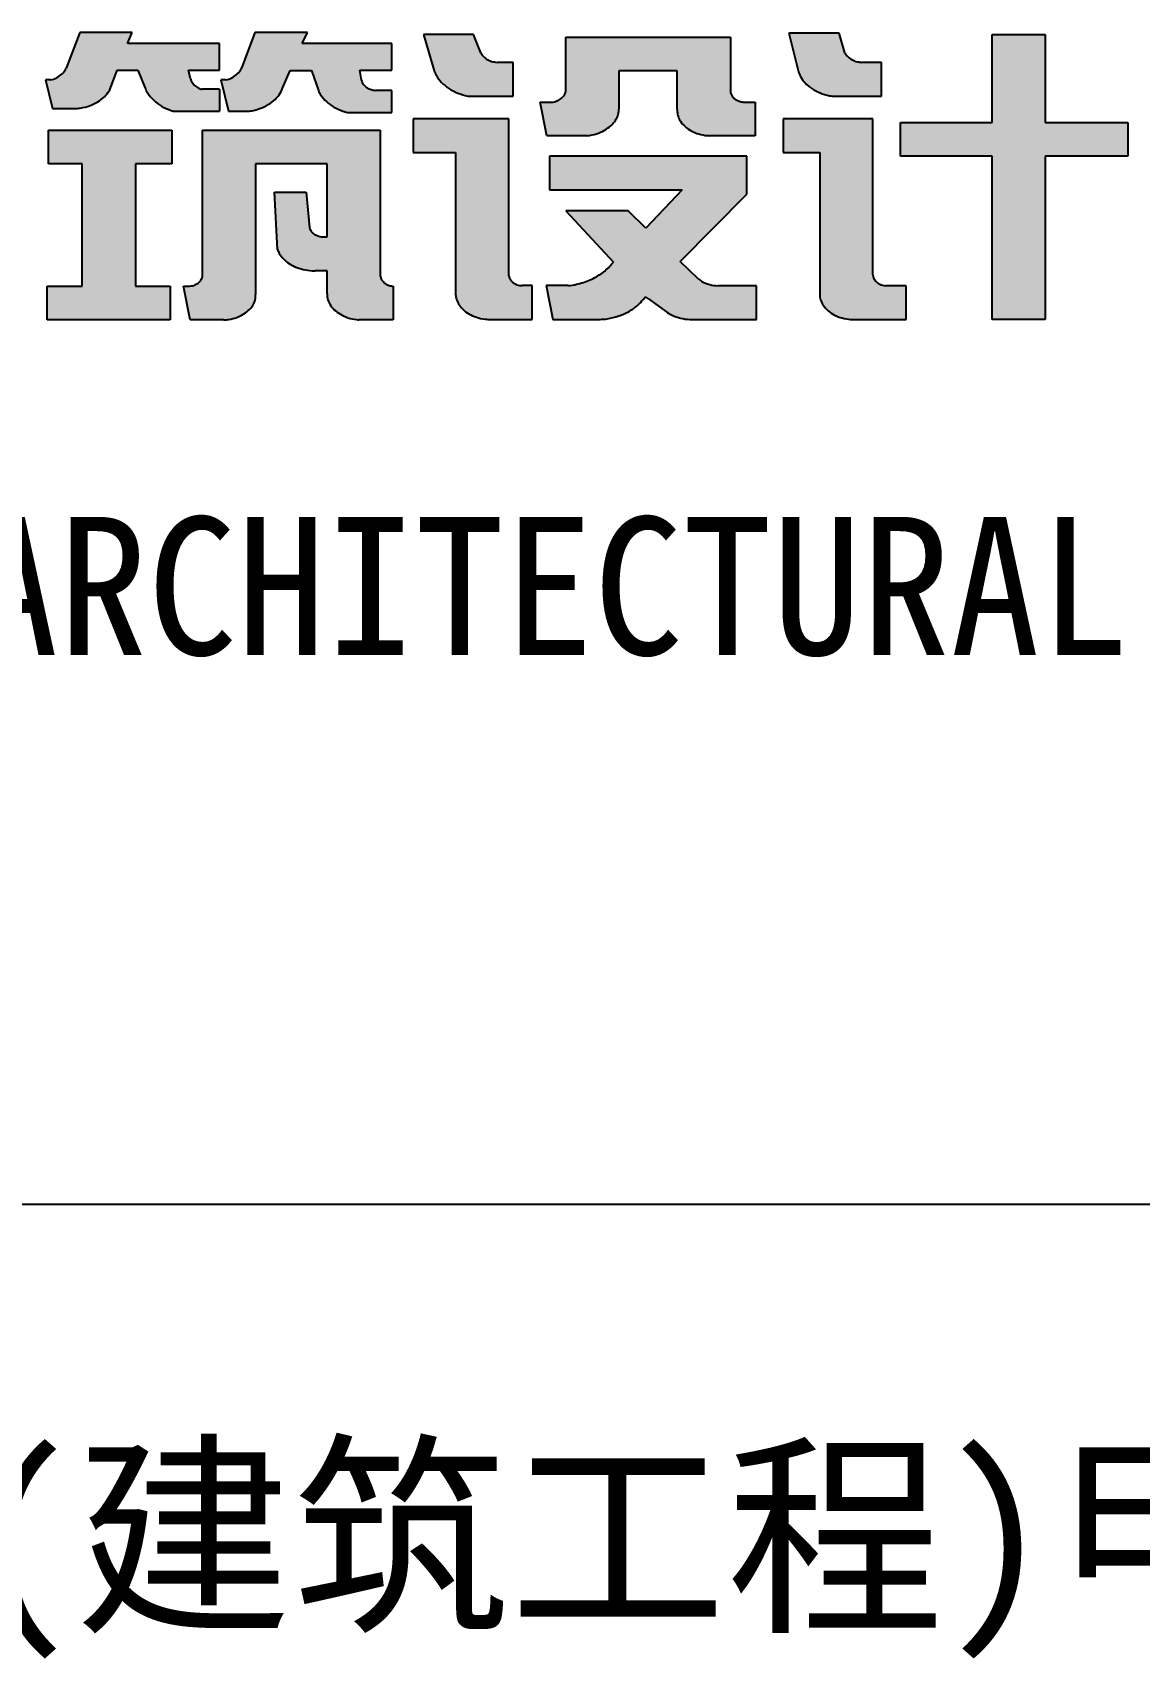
# Model space of a CAD drawing. Extents: x -138012 to 2129925, y -311560 to 0.
# Drawn here: x 1931665 to 1932929, y -145193 to -143336 of the extents above; entities that cross this region are included whole.
import ezdxf
from ezdxf.enums import TextEntityAlignment as Align

# ---------------------------------------------------------------- set-up
doc = ezdxf.new("R2010")
doc.units = 0
doc.header["$LTSCALE"] = 1000
doc.header["$MEASUREMENT"] = 0
doc.layers.get('0').update_dxf_attribs({"linetype": 'CONTINUOUS'})
for name, color, linetype in [('TEXT', 7, 'CONTINUOUS'), ('WALL', 6, 'CONTINUOUS'), ('图框', 4, 'CONTINUOUS')]:
    doc.layers.add(name, color=color, linetype=linetype)
doc.styles.add('iIcon2', font='')
doc.styles.add('图框艺术体', font='simhei.ttf', dxfattribs={"width": 0.9})
doc.styles.get('iIcon2').set_extended_font_data('SimSun')

# ---------------------------------------------------------------- blocks, each defined once
blk = doc.blocks.new('A4')
h = blk.add_hatch(color=0)
h.dxf.hatch_style = 1
edge = h.paths.add_edge_path()
edge.add_line((500502.2, 391777.2), (500484.5, 391777.2))
edge.add_spline(control_points=[(500484.5, 391777.2), (500482.2, 391777.4), (500480.3, 391777.8), (500476.5, 391779), (500474.7, 391779.9), (500471.3, 391782.2), (500469.8, 391783.6), (500467.9, 391786), (500467.3, 391786.9), (500466.6, 391788.3)], knot_values=[0.394941, 0.394941, 0.394941, 0.394941, 0.676796, 0.676796, 0.982391, 0.982391, 1.287985, 1.287985, 1.457203, 1.457203, 1.457203, 1.457203], degree=3, periodic=0)
edge.add_line((500466.6, 391788.3), (500458.8, 391810.1))
edge.add_line((500458.8, 391810.1), (500403.6, 391810.1))
edge.add_line((500403.6, 391810.1), (500415.5, 391767.3))
edge.add_spline(control_points=[(500415.5, 391767.3), (500416.1, 391765.4), (500416.9, 391763.4), (500419.4, 391758.7), (500421.3, 391756), (500425.9, 391750.9), (500428.6, 391748.6), (500434.5, 391744.4), (500437.8, 391742.6), (500444.8, 391739.6), (500448.6, 391738.4), (500452.6, 391737.5), (500452.8, 391737.5), (500453, 391737.4)], knot_values=[0.250217, 0.250217, 0.250217, 0.250217, 0.400893, 0.400893, 0.626647, 0.626647, 0.852401, 0.852401, 1.078155, 1.078155, 1.303909, 1.303909, 1.314573, 1.314573, 1.314573, 1.314573], degree=3, periodic=0)
edge.add_line((500453, 391737.4), (500502.2, 391737.4))
edge.add_line((500502.2, 391737.4), (500502.2, 391777.2))
edge = h.paths.add_edge_path()
edge.add_line((500497.4, 391710.7), (500392.4, 391710.7))
edge.add_line((500392.4, 391710.7), (500392.4, 391671))
edge.add_line((500392.4, 391671), (500439, 391671))
edge.add_line((500439, 391671), (500439, 391505))
edge.add_spline(control_points=[(500439, 391505), (500439, 391503.2), (500439.1, 391501.5), (500440, 391497.4), (500440.9, 391495.1), (500443.3, 391490.5), (500444.9, 391488.4), (500448.8, 391484.4), (500451.1, 391482.5), (500456.1, 391479.4), (500458.9, 391478), (500464.9, 391475.9), (500468, 391475.2), (500472.3, 391474.6), (500473.3, 391474.5), (500474.2, 391474.4)], knot_values=[3.133189, 3.133189, 3.133189, 3.133189, 3.307114, 3.307114, 3.554268, 3.554268, 3.801423, 3.801423, 4.048577, 4.048577, 4.295731, 4.295731, 4.542885, 4.542885, 4.61825, 4.61825, 4.61825, 4.61825], degree=3, periodic=0)
edge.add_line((500474.2, 391474.4), (500522.9, 391474.4))
edge.add_line((500522.9, 391474.4), (500522.9, 391514.2))
edge.add_line((500522.9, 391514.2), (500511.9, 391514.2))
edge.add_spline(control_points=[(500511.9, 391514.2), (500509.8, 391514.3), (500508, 391514.7), (500505.1, 391515.8), (500503.9, 391516.5), (500501.8, 391517.9), (500500.9, 391518.8), (500499.3, 391520.8), (500498.6, 391521.9), (500497.9, 391523.8), (500497.6, 391524.6), (500497.4, 391526.1)], knot_values=[0.137449, 0.137449, 0.137449, 0.137449, 0.510359, 0.510359, 0.777646, 0.777646, 1.044934, 1.044934, 1.312222, 1.312222, 1.484048, 1.484048, 1.484048, 1.484048], degree=3, periodic=0)
edge.add_line((500497.4, 391526.1), (500497.4, 391710.7))
edge = h.paths.add_edge_path()
edge.add_spline(control_points=[(500583.1, 391690.8), (500585, 391691), (500586.9, 391691.3), (500592, 391692.4), (500595.1, 391693.5), (500600.9, 391696.1), (500603.5, 391697.7), (500608.3, 391701.3), (500610.4, 391703.3), (500613.8, 391707.6), (500615.2, 391709.9), (500617.3, 391714.7), (500617.9, 391717.2), (500618.3, 391720.4), (500618.3, 391721.3), (500618.3, 391722.1)], knot_values=[-1.435016, -1.435016, -1.435016, -1.435016, -1.296164, -1.296164, -1.054417, -1.054417, -0.812669, -0.812669, -0.570922, -0.570922, -0.329174, -0.329174, -0.087427, -0.087427, -0.008817, -0.008817, -0.008817, -0.008817], degree=3, periodic=0)
edge.add_line((500618.3, 391722.1), (500618.3, 391767.2))
edge.add_line((500618.3, 391767.2), (500682.3, 391767.2))
edge.add_line((500682.3, 391767.2), (500682.3, 391721.5))
edge.add_spline(control_points=[(500682.3, 391721.5), (500682.3, 391719.6), (500682.4, 391718), (500683.1, 391714), (500683.8, 391711.6), (500686.1, 391707.2), (500687.6, 391705), (500691.3, 391701.1), (500693.4, 391699.2), (500698.3, 391696.1), (500701, 391694.7), (500706.8, 391692.5), (500709.8, 391691.7), (500714.6, 391691), (500716.2, 391690.9), (500717.9, 391690.8)], knot_values=[-0.037851, -0.037851, -0.037851, -0.037851, 0.137966, 0.137966, 0.387157, 0.387157, 0.636348, 0.636348, 0.885539, 0.885539, 1.13473, 1.13473, 1.383921, 1.383921, 1.510622, 1.510622, 1.510622, 1.510622], degree=3, periodic=0)
edge.add_line((500717.9, 391690.8), (500767.9, 391690.8))
edge.add_line((500767.9, 391690.8), (500767.9, 391730.5))
edge.add_line((500767.9, 391730.5), (500754.9, 391730.5))
edge.add_spline(control_points=[(500754.9, 391730.5), (500753.1, 391730.7), (500751.8, 391731), (500749.3, 391731.8), (500748.2, 391732.4), (500746.1, 391733.7), (500745.2, 391734.4), (500743.5, 391736.2), (500742.8, 391737.1), (500741.6, 391739.2), (500741.2, 391740.4), (500740.8, 391742.4), (500740.7, 391743.2), (500740.7, 391744)], knot_values=[3.129563, 3.129563, 3.129563, 3.129563, 3.406533, 3.406533, 3.656908, 3.656908, 3.907283, 3.907283, 4.157658, 4.157658, 4.408033, 4.408033, 4.578286, 4.578286, 4.578286, 4.578286], degree=3, periodic=0)
edge.add_line((500740.7, 391744), (500740.7, 391806.9))
edge.add_line((500740.7, 391806.9), (500559.9, 391806.9))
edge.add_line((500559.9, 391806.9), (500559.9, 391743.4))
edge.add_spline(control_points=[(500559.9, 391743.4), (500559.5, 391741.1), (500559, 391740), (500557.5, 391737.3), (500556.3, 391735.9), (500553.5, 391733.5), (500552, 391732.5), (500549.2, 391731.3), (500548.2, 391730.9), (500546, 391730.5)], knot_values=[-1.252424, -1.252424, -1.252424, -1.252424, -1.030759, -1.030759, -0.713538, -0.713538, -0.396316, -0.396316, -0.206128, -0.206128, -0.206128, -0.206128], degree=3, periodic=0)
edge.add_line((500546, 391730.5), (500532, 391730.5))
edge.add_line((500532, 391730.5), (500539.3, 391690.8))
edge.add_line((500539.3, 391690.8), (500583.1, 391690.8))
edge = h.paths.add_edge_path()
edge.add_line((500758.7, 391666.9), (500542, 391666.9))
edge.add_line((500542, 391666.9), (500542, 391627.2))
edge.add_line((500542, 391627.2), (500687.6, 391627.2))
edge.add_line((500687.6, 391627.2), (500647.9, 391581.9))
edge.add_line((500647.9, 391581.9), (500628.5, 391602.2))
edge.add_line((500628.5, 391602.2), (500559.9, 391602.2))
edge.add_line((500559.9, 391602.2), (500612.5, 391541.9))
edge.add_line((500612.5, 391541.9), (500610.3, 391539.4))
edge.add_spline(control_points=[(500610.3, 391539.4), (500607.3, 391535.6), (500603.8, 391532.1), (500595.8, 391526), (500591.4, 391523.3), (500581.9, 391518.8), (500576.8, 391517.1), (500568.7, 391515.1), (500565.7, 391514.6), (500562.2, 391514.2)], knot_values=[-1.409226, -1.409226, -1.409226, -1.409226, -1.173081, -1.173081, -0.935772, -0.935772, -0.698463, -0.698463, -0.567547, -0.567547, -0.567547, -0.567547], degree=3, periodic=0)
edge.add_line((500562.2, 391514.2), (500538.4, 391514.2))
edge.add_line((500538.4, 391514.2), (500545.7, 391474.4))
edge.add_line((500545.7, 391474.4), (500597.6, 391474.4))
edge.add_spline(control_points=[(500597.6, 391474.4), (500600.2, 391474.6), (500602.8, 391474.8), (500609.7, 391475.9), (500614, 391477), (500622.1, 391480), (500626, 391481.8), (500633.1, 391486.1), (500636.3, 391488.5), (500641.3, 391493.3), (500643.2, 391495.5), (500644.9, 391497.9)], knot_values=[-1.506139, -1.506139, -1.506139, -1.506139, -1.375629, -1.375629, -1.149297, -1.149297, -0.922964, -0.922964, -0.696632, -0.696632, -0.520968, -0.520968, -0.520968, -0.520968], degree=3, periodic=0)
edge.add_line((500644.9, 391497.9), (500647.5, 391501.1))
edge.add_line((500647.5, 391501.1), (500650.6, 391498.7))
edge.add_line((500650.6, 391498.7), (500671.9, 391482.2))
edge.add_spline(control_points=[(500671.9, 391482.2), (500673.4, 391481.2), (500675, 391480.3), (500679.6, 391478), (500682.7, 391476.8), (500689.3, 391475.1), (500692.7, 391474.6), (500696.1, 391474.4), (500696.1, 391474.4), (500696.2, 391474.4)], knot_values=[0.873676, 0.873676, 0.873676, 0.873676, 1.017318, 1.017318, 1.259034, 1.259034, 1.50075, 1.50075, 1.502459, 1.502459, 1.502459, 1.502459], degree=3, periodic=0)
edge.add_line((500696.2, 391474.4), (500769.4, 391474.4))
edge.add_line((500769.4, 391474.4), (500769.4, 391514.1))
edge.add_line((500769.4, 391514.1), (500727.2, 391514.1))
edge.add_spline(control_points=[(500727.2, 391514.1), (500724, 391514.2), (500720.9, 391514.7), (500714.9, 391516.3), (500712, 391517.6), (500708.1, 391520), (500706.8, 391520.9), (500705.3, 391522.2)], knot_values=[0.763733, 0.763733, 0.763733, 0.763733, 1.065073, 1.065073, 1.375122, 1.375122, 1.537147, 1.537147, 1.537147, 1.537147], degree=3, periodic=0)
edge.add_line((500705.3, 391522.2), (500685.6, 391542.5))
edge.add_line((500685.6, 391542.5), (500758.7, 391621.9))
edge.add_line((500758.7, 391621.9), (500758.7, 391666.9))
at = {"layer": 'WALL', "color": 0}
for p, q in [((500458.8, 391810.1), (500403.6, 391810.1)), ((500403.6, 391810.1), (500415.5, 391767.3)), ((500466.6, 391788.3), (500458.8, 391810.1)), ((500559.9, 391743.4), (500559.9, 391806.9)), ((500559.9, 391806.9), (500740.7, 391806.9)), ((500740.7, 391806.9), (500740.7, 391744)), ((500502.2, 391777.2), (500484.5, 391777.2)), ((500502.2, 391737.4), (500502.2, 391777.2)), ((500682.3, 391767.2), (500618.3, 391767.2)), ((500618.3, 391767.2), (500618.3, 391722.1)), ((500682.3, 391721.5), (500682.3, 391767.2)), ((500453, 391737.4), (500502.2, 391737.4)), ((500539.3, 391690.8), (500532, 391730.5)), ((500532, 391730.5), (500546, 391730.5)), ((500754.9, 391730.5), (500767.9, 391730.5)), ((500767.9, 391730.5), (500767.9, 391690.8)), ((500497.4, 391710.7), (500392.4, 391710.7)), ((500392.4, 391710.7), (500392.4, 391671)), ((500497.4, 391526.1), (500497.4, 391710.7)), ((500583.1, 391690.8), (500539.3, 391690.8)), ((500767.9, 391690.8), (500717.9, 391690.8)), ((500392.4, 391671), (500439, 391671)), ((500439, 391671), (500439, 391505)), ((500758.7, 391666.9), (500542, 391666.9)), ((500542, 391666.9), (500542, 391627.2)), ((500758.7, 391621.9), (500758.7, 391666.9)), ((500542, 391627.2), (500687.6, 391627.2)), ((500687.6, 391627.2), (500647.9, 391581.9)), ((500685.6, 391542.5), (500758.7, 391621.9)), ((500628.5, 391602.2), (500559.9, 391602.2)), ((500559.9, 391602.2), (500612.5, 391541.9)), ((500647.9, 391581.9), (500628.5, 391602.2)), ((500610.3, 391539.4), (500612.5, 391541.9)), ((500705.3, 391522.2), (500685.6, 391542.5)), ((500522.9, 391514.2), (500511.9, 391514.2)), ((500522.9, 391474.4), (500522.9, 391514.2)), ((500562.2, 391514.2), (500538.4, 391514.2)), ((500538.4, 391514.2), (500545.7, 391474.4)), ((500769.4, 391514.1), (500727.2, 391514.1)), ((500769.4, 391474.4), (500769.4, 391514.1)), ((500644.9, 391497.9), (500647.5, 391501.1)), ((500650.6, 391498.7), (500647.5, 391501.1)), ((500650.6, 391498.7), (500672, 391482.1)), ((500474.2, 391474.4), (500522.9, 391474.4)), ((500545.7, 391474.4), (500597.6, 391474.4)), ((500696.2, 391474.4), (500769.4, 391474.4))]:
    blk.add_line(p, q, dxfattribs=at)
for points, knots in [([(500466.6, 391788.3), (500467.3, 391786.9), (500467.9, 391786), (500469.8, 391783.6), (500471.3, 391782.2), (500474.7, 391779.9), (500476.5, 391779), (500480.3, 391777.8), (500482.2, 391777.4), (500484.5, 391777.2)], [0.394941, 0.394941, 0.394941, 0.394941, 0.564158, 0.564158, 0.869753, 0.869753, 1.175347, 1.175347, 1.457203, 1.457203, 1.457203, 1.457203]), ([(500415.5, 391767.3), (500416.1, 391765.4), (500416.9, 391763.4), (500419.4, 391758.7), (500421.3, 391756), (500425.9, 391750.9), (500428.6, 391748.6), (500434.5, 391744.4), (500437.8, 391742.6), (500444.8, 391739.6), (500448.6, 391738.4), (500452.6, 391737.5), (500452.8, 391737.5), (500453, 391737.4)], [0.250217, 0.250217, 0.250217, 0.250217, 0.400893, 0.400893, 0.626647, 0.626647, 0.852401, 0.852401, 1.078155, 1.078155, 1.303909, 1.303909, 1.314573, 1.314573, 1.314573, 1.314573]), ([(500546, 391730.5), (500548.2, 391730.9), (500549.2, 391731.3), (500552, 391732.5), (500553.5, 391733.5), (500556.3, 391735.9), (500557.5, 391737.3), (500559, 391740), (500559.5, 391741.1), (500559.9, 391743.4)], [-1.252424, -1.252424, -1.252424, -1.252424, -1.062236, -1.062236, -0.745014, -0.745014, -0.427792, -0.427792, -0.206128, -0.206128, -0.206128, -0.206128]), ([(500740.7, 391744), (500740.7, 391743.2), (500740.8, 391742.4), (500741.2, 391740.4), (500741.6, 391739.2), (500742.8, 391737.1), (500743.5, 391736.2), (500745.2, 391734.4), (500746.1, 391733.7), (500748.2, 391732.4), (500749.3, 391731.8), (500751.8, 391731), (500753.1, 391730.7), (500754.9, 391730.5)], [3.129563, 3.129563, 3.129563, 3.129563, 3.299816, 3.299816, 3.550191, 3.550191, 3.800566, 3.800566, 4.050941, 4.050941, 4.301316, 4.301316, 4.578286, 4.578286, 4.578286, 4.578286]), ([(500583.1, 391690.8), (500585, 391691), (500586.9, 391691.3), (500592, 391692.4), (500595.1, 391693.5), (500600.9, 391696.1), (500603.5, 391697.7), (500608.3, 391701.3), (500610.4, 391703.3), (500613.8, 391707.6), (500615.2, 391709.9), (500617.3, 391714.7), (500617.9, 391717.2), (500618.3, 391720.4), (500618.3, 391721.3), (500618.3, 391722.1)], [-1.435016, -1.435016, -1.435016, -1.435016, -1.296164, -1.296164, -1.054417, -1.054417, -0.812669, -0.812669, -0.570922, -0.570922, -0.329174, -0.329174, -0.087427, -0.087427, -0.008817, -0.008817, -0.008817, -0.008817]), ([(500682.3, 391721.5), (500682.3, 391719.6), (500682.4, 391718), (500683.1, 391714), (500683.8, 391711.6), (500686.1, 391707.2), (500687.6, 391705), (500691.3, 391701.1), (500693.4, 391699.2), (500698.3, 391696.1), (500701, 391694.7), (500706.8, 391692.5), (500709.8, 391691.7), (500714.6, 391691), (500716.2, 391690.9), (500717.9, 391690.8)], [-0.037851, -0.037851, -0.037851, -0.037851, 0.137966, 0.137966, 0.387157, 0.387157, 0.636348, 0.636348, 0.885539, 0.885539, 1.13473, 1.13473, 1.383921, 1.383921, 1.510622, 1.510622, 1.510622, 1.510622]), ([(500497.4, 391526.1), (500497.6, 391524.6), (500497.9, 391523.8), (500498.6, 391521.9), (500499.3, 391520.8), (500500.9, 391518.8), (500501.8, 391517.9), (500503.9, 391516.5), (500505.1, 391515.8), (500508, 391514.7), (500509.8, 391514.3), (500511.9, 391514.2)], [0.137449, 0.137449, 0.137449, 0.137449, 0.309276, 0.309276, 0.576564, 0.576564, 0.843851, 0.843851, 1.111139, 1.111139, 1.484048, 1.484048, 1.484048, 1.484048]), ([(500562.2, 391514.2), (500565.7, 391514.6), (500568.7, 391515.1), (500576.8, 391517.1), (500581.9, 391518.8), (500591.4, 391523.3), (500595.8, 391526), (500603.8, 391532.1), (500607.3, 391535.6), (500610.3, 391539.4)], [-1.4092258, -1.4092258, -1.4092258, -1.4092258, -1.2783104, -1.2783104, -1.0410011, -1.0410011, -0.8036919, -0.8036919, -0.5675473, -0.5675473, -0.5675473, -0.5675473]), ([(500439, 391505), (500439, 391503.2), (500439.1, 391501.5), (500440, 391497.4), (500440.9, 391495.1), (500443.3, 391490.5), (500444.9, 391488.4), (500448.8, 391484.4), (500451.1, 391482.5), (500456.1, 391479.4), (500458.9, 391478), (500464.9, 391475.9), (500468, 391475.2), (500472.3, 391474.6), (500473.3, 391474.5), (500474.2, 391474.4)], [3.133189, 3.133189, 3.133189, 3.133189, 3.307114, 3.307114, 3.554268, 3.554268, 3.801423, 3.801423, 4.048577, 4.048577, 4.295731, 4.295731, 4.542885, 4.542885, 4.61825, 4.61825, 4.61825, 4.61825]), ([(500705.3, 391522.2), (500706.8, 391520.9), (500708.1, 391520), (500712, 391517.6), (500714.9, 391516.3), (500720.9, 391514.7), (500724, 391514.2), (500727.2, 391514.1)], [0.7637332, 0.7637332, 0.7637332, 0.7637332, 0.9257587, 0.9257587, 1.2358071, 1.2358071, 1.5371473, 1.5371473, 1.5371473, 1.5371473]), ([(500597.6, 391474.4), (500600.2, 391474.6), (500602.8, 391474.8), (500609.7, 391475.9), (500614, 391477), (500622.1, 391480), (500626, 391481.8), (500633.1, 391486.1), (500636.3, 391488.5), (500641.3, 391493.3), (500643.2, 391495.5), (500644.9, 391497.9)], [-1.5061392, -1.5061392, -1.5061392, -1.5061392, -1.375629, -1.375629, -1.1492967, -1.1492967, -0.9229643, -0.9229643, -0.696632, -0.696632, -0.520968, -0.520968, -0.520968, -0.520968]), ([(500671.8, 391482.3), (500673.3, 391481.2), (500675, 391480.3), (500679.6, 391478), (500682.7, 391476.8), (500689.3, 391475.1), (500692.7, 391474.6), (500696.1, 391474.4), (500696.1, 391474.4), (500696.2, 391474.4)], [0.8703339, 0.8703339, 0.8703339, 0.8703339, 1.0173179, 1.0173179, 1.2590341, 1.2590341, 1.5007502, 1.5007502, 1.5024585, 1.5024585, 1.5024585, 1.5024585])]:
    blk.add_open_spline(points, degree=3, knots=knots, dxfattribs=at)
blk = doc.blocks.new('A5')
h = blk.add_hatch(color=0)
h.dxf.hatch_style = 1
edge = h.paths.add_edge_path()
edge.add_line((500921.1, 391777.2), (500899.2, 391777.2))
edge.add_spline(control_points=[(500899.2, 391777.2), (500897.4, 391777.4), (500896, 391777.6), (500892.4, 391778.6), (500890.3, 391779.5), (500886.4, 391781.8), (500884.7, 391783.2), (500882.4, 391785.7), (500881.7, 391786.6), (500880.7, 391788.6)], knot_values=[3.593865, 3.593865, 3.593865, 3.593865, 3.782162, 3.782162, 4.095285, 4.095285, 4.408408, 4.408408, 4.57662, 4.57662, 4.57662, 4.57662], degree=3, periodic=0)
edge.add_line((500880.7, 391788.6), (500874.4, 391811.5))
edge.add_line((500874.4, 391811.5), (500819.2, 391811.5))
edge.add_line((500819.2, 391811.5), (500829.9, 391766.3))
edge.add_spline(control_points=[(500829.9, 391766.3), (500830.4, 391764.4), (500831.2, 391762.6), (500833.4, 391758.1), (500835.1, 391755.5), (500839.3, 391750.7), (500841.7, 391748.5), (500847.2, 391744.6), (500850.3, 391742.8), (500856.8, 391740), (500860.3, 391738.8), (500864.9, 391737.8), (500865.8, 391737.6), (500866.8, 391737.5)], knot_values=[3.364435, 3.364435, 3.364435, 3.364435, 3.521478, 3.521478, 3.75126, 3.75126, 3.981041, 3.981041, 4.210823, 4.210823, 4.440604, 4.440604, 4.499937, 4.499937, 4.499937, 4.499937], degree=3, periodic=0)
edge.add_line((500866.8, 391737.5), (500921.1, 391737.5))
edge.add_line((500921.1, 391737.5), (500921.1, 391777.2))
edge = h.paths.add_edge_path()
edge.add_line((500911.6, 391710.7), (500813, 391710.7))
edge.add_line((500813, 391710.7), (500813, 391671))
edge.add_line((500813, 391671), (500853.2, 391671))
edge.add_line((500853.2, 391671), (500853.2, 391504.4))
edge.add_spline(control_points=[(500853.2, 391504.4), (500853.1, 391502.7), (500853.3, 391501), (500854.1, 391497), (500855, 391494.7), (500857.4, 391490.2), (500859, 391488.1), (500862.8, 391484.2), (500865, 391482.4), (500870, 391479.3), (500872.7, 391478), (500878.5, 391475.9), (500881.6, 391475.2), (500886, 391474.6), (500887.1, 391474.5), (500888.3, 391474.4)], knot_values=[3.130245, 3.130245, 3.130245, 3.130245, 3.305782, 3.305782, 3.553866, 3.553866, 3.801951, 3.801951, 4.050036, 4.050036, 4.29812, 4.29812, 4.546205, 4.546205, 4.636943, 4.636943, 4.636943, 4.636943], degree=3, periodic=0)
edge.add_line((500888.3, 391474.4), (500948.2, 391474.4))
edge.add_line((500948.2, 391474.4), (500948.2, 391514.2))
edge.add_line((500948.2, 391514.2), (500925.7, 391514.2))
edge.add_spline(control_points=[(500925.7, 391514.2), (500923.1, 391514.5), (500921.2, 391515.1), (500918.2, 391516.5), (500917.1, 391517.3), (500915.2, 391518.9), (500914.4, 391519.9), (500913, 391522), (500912.4, 391523.1), (500911.8, 391525.1), (500911.7, 391525.9), (500911.6, 391527.1)], knot_values=[0.064192, 0.064192, 0.064192, 0.064192, 0.463344, 0.463344, 0.720695, 0.720695, 0.978045, 0.978045, 1.235395, 1.235395, 1.405482, 1.405482, 1.405482, 1.405482], degree=3, periodic=0)
edge.add_line((500911.6, 391527.1), (500911.6, 391710.7))
h.paths.add_polyline_path([(501191.6, 391706.5), (501100.9, 391706.5), (501100.9, 391810.1), (501042.5, 391810.1), (501042.5, 391706.5), (500941.8, 391706.5), (500941.8, 391666.8), (501042.5, 391666.8), (501042.5, 391474.4), (501100.9, 391474.4), (501100.9, 391666.8), (501191.6, 391666.8)])
at = {"layer": 'WALL', "color": 0}
for p, q in [((500874.4, 391811.5), (500819.2, 391811.5)), ((500819.2, 391811.5), (500829.9, 391766.3)), ((500880.7, 391788.6), (500874.4, 391811.5)), ((501042.5, 391706.5), (501042.5, 391810.1)), ((501042.5, 391810.1), (501100.9, 391810.1)), ((501100.9, 391810.1), (501100.9, 391706.5)), ((500921.1, 391777.2), (500899.2, 391777.2)), ((500921.1, 391737.5), (500921.1, 391777.2)), ((500866.8, 391737.5), (500921.1, 391737.5)), ((500911.6, 391710.7), (500813, 391710.7)), ((500813, 391710.7), (500813, 391671)), ((500911.6, 391527.1), (500911.6, 391710.7)), ((500941.8, 391666.8), (500941.8, 391706.5)), ((500941.8, 391706.5), (501042.5, 391706.5)), ((501100.9, 391706.5), (501191.6, 391706.5)), ((501191.6, 391706.5), (501191.6, 391666.8)), ((500813, 391671), (500853.2, 391671)), ((500853.2, 391671), (500853.2, 391504.4)), ((501042.5, 391666.8), (500941.8, 391666.8)), ((501042.5, 391474.4), (501042.5, 391666.8)), ((501191.6, 391666.8), (501100.9, 391666.8)), ((501100.9, 391666.8), (501100.9, 391474.4)), ((500948.2, 391514.2), (500925.7, 391514.2)), ((500948.2, 391474.4), (500948.2, 391514.2)), ((500888.3, 391474.4), (500948.2, 391474.4)), ((501100.9, 391474.4), (501042.5, 391474.4))]:
    blk.add_line(p, q, dxfattribs=at)
for points, knots in [([(500880.7, 391788.6), (500881.7, 391786.6), (500882.4, 391785.7), (500884.7, 391783.2), (500886.4, 391781.8), (500890.3, 391779.5), (500892.4, 391778.6), (500896, 391777.6), (500897.4, 391777.4), (500899.2, 391777.2)], [3.5938651, 3.5938651, 3.5938651, 3.5938651, 3.7620771, 3.7620771, 4.0752004, 4.0752004, 4.3883237, 4.3883237, 4.5766201, 4.5766201, 4.5766201, 4.5766201]), ([(500829.9, 391766.3), (500830.4, 391764.4), (500831.2, 391762.6), (500833.4, 391758.1), (500835.1, 391755.5), (500839.3, 391750.7), (500841.7, 391748.5), (500847.2, 391744.6), (500850.3, 391742.8), (500856.8, 391740), (500860.3, 391738.8), (500864.9, 391737.8), (500865.8, 391737.6), (500866.8, 391737.5)], [3.364435, 3.364435, 3.364435, 3.364435, 3.521478, 3.521478, 3.75126, 3.75126, 3.981041, 3.981041, 4.210823, 4.210823, 4.440604, 4.440604, 4.499937, 4.499937, 4.499937, 4.499937]), ([(500911.6, 391527.1), (500911.7, 391525.9), (500911.8, 391525.1), (500912.4, 391523.1), (500913, 391522), (500914.4, 391519.9), (500915.2, 391518.9), (500917.1, 391517.3), (500918.2, 391516.5), (500921.2, 391515.1), (500923.1, 391514.5), (500925.7, 391514.2)], [0.064192, 0.064192, 0.064192, 0.064192, 0.234279, 0.234279, 0.49163, 0.49163, 0.74898, 0.74898, 1.00633, 1.00633, 1.405482, 1.405482, 1.405482, 1.405482]), ([(500853.2, 391504.4), (500853.1, 391502.7), (500853.3, 391501), (500854.1, 391497), (500855, 391494.7), (500857.4, 391490.2), (500859, 391488.1), (500862.8, 391484.2), (500865, 391482.4), (500870, 391479.3), (500872.7, 391478), (500878.5, 391475.9), (500881.6, 391475.2), (500886, 391474.6), (500887.1, 391474.5), (500888.3, 391474.4)], [3.130245, 3.130245, 3.130245, 3.130245, 3.305782, 3.305782, 3.553866, 3.553866, 3.801951, 3.801951, 4.050036, 4.050036, 4.29812, 4.29812, 4.546205, 4.546205, 4.636943, 4.636943, 4.636943, 4.636943])]:
    blk.add_open_spline(points, degree=3, knots=knots, dxfattribs=at)
blk = doc.blocks.new('564563')
h = blk.add_hatch(color=0)
h.dxf.hatch_style = 1
edge = h.paths.add_edge_path()
edge.add_line((193233.3, -141801), (193131.1, -141801))
edge.add_line((193131.1, -141801), (193136.9, -141788.3))
edge.add_line((193136.9, -141788.3), (193077, -141788.3))
edge.add_line((193077, -141788.3), (193061.5, -141829.2))
edge.add_spline(control_points=[(193061.5, -141829.2), (193061, -141830.2), (193060.7, -141830.9), (193059, -141833.5), (193057.4, -141835.3), (193053.6, -141838.3), (193051.2, -141839.8), (193048.1, -141841.2), (193046.4, -141841.7), (193043.8, -141842.2)], knot_values=[1.913982, 1.913982, 1.913982, 1.913982, 2.020536, 2.020536, 2.32668, 2.32668, 2.632823, 2.632823, 2.805679, 2.805679, 2.805679, 2.805679], degree=3, periodic=0)
edge.add_line((193043.8, -141842.2), (193037.9, -141842.2))
edge.add_line((193037.9, -141842.2), (193046.7, -141878.2))
edge.add_line((193046.7, -141878.2), (193070.6, -141878.2))
edge.add_spline(control_points=[(193070.6, -141878.2), (193072.8, -141877.9), (193074.9, -141877.5), (193080.6, -141876), (193084.1, -141874.8), (193090.6, -141871.7), (193093.6, -141869.9), (193098.9, -141865.9), (193101.2, -141863.7), (193105.1, -141858.9), (193106.6, -141856.3), (193107.9, -141853.3), (193108.1, -141852.8), (193108.4, -141852)], knot_values=[1.764384, 1.764384, 1.764384, 1.764384, 1.897574, 1.897574, 2.132054, 2.132054, 2.366534, 2.366534, 2.601014, 2.601014, 2.835494, 2.835494, 2.879304, 2.879304, 2.879304, 2.879304], degree=3, periodic=0)
edge.add_line((193108.4, -141852), (193117.3, -141831.7))
edge.add_line((193117.3, -141831.7), (193141.7, -141831.7))
edge.add_line((193141.7, -141831.7), (193149.5, -141854.6))
edge.add_spline(control_points=[(193149.5, -141854.6), (193150.3, -141856.4), (193151.2, -141858.2), (193154.1, -141862.5), (193156.2, -141865), (193161.2, -141869.5), (193164.1, -141871.6), (193170.4, -141875.3), (193173.8, -141876.8), (193179.1, -141878.7), (193180.8, -141879.2), (193182.5, -141879.6)], knot_values=[3.451972, 3.451972, 3.451972, 3.451972, 3.600856, 3.600856, 3.827268, 3.827268, 4.05368, 4.05368, 4.280091, 4.280091, 4.380903, 4.380903, 4.380903, 4.380903], degree=3, periodic=0)
edge.add_line((193182.5, -141879.6), (193233.4, -141879.6))
edge.add_line((193233.4, -141879.6), (193233.4, -141854.5))
edge.add_line((193233.4, -141854.5), (193214.5, -141854.5))
edge.add_spline(control_points=[(193214.5, -141854.5), (193212.5, -141854.3), (193211, -141854), (193208.1, -141853), (193206.7, -141852.4), (193204.1, -141850.8), (193203, -141849.9), (193201, -141847.8), (193200.1, -141846.6), (193199.1, -141844.5), (193198.8, -141843.6), (193198.6, -141842.6)], knot_values=[3.316736, 3.316736, 3.316736, 3.316736, 3.57267, 3.57267, 3.842338, 3.842338, 4.112006, 4.112006, 4.381674, 4.381674, 4.550841, 4.550841, 4.550841, 4.550841], degree=3, periodic=0)
edge.add_line((193198.6, -141842.6), (193196.6, -141831.3))
edge.add_line((193196.6, -141831.3), (193233.3, -141831.3))
edge.add_line((193233.3, -141831.3), (193233.3, -141801))
edge = h.paths.add_edge_path()
edge.add_line((193036.5, -141801), (192931.5, -141801))
edge.add_line((192931.5, -141801), (192936.9, -141788.3))
edge.add_line((192936.9, -141788.3), (192876.9, -141788.3))
edge.add_line((192876.9, -141788.3), (192861.3, -141829.2))
edge.add_spline(control_points=[(192861.3, -141829.2), (192860.9, -141830.2), (192860.5, -141830.9), (192858.8, -141833.5), (192857.2, -141835.3), (192853.4, -141838.3), (192851, -141839.8), (192847.9, -141841.2), (192846.2, -141841.7), (192843.6, -141842.2)], knot_values=[1.913982, 1.913982, 1.913982, 1.913982, 2.020536, 2.020536, 2.32668, 2.32668, 2.632823, 2.632823, 2.805679, 2.805679, 2.805679, 2.805679], degree=3, periodic=0)
edge.add_line((192843.6, -141842.2), (192837.8, -141842.2))
edge.add_line((192837.8, -141842.2), (192845.8, -141875.2))
edge.add_line((192845.8, -141875.2), (192871.1, -141875.2))
edge.add_spline(control_points=[(192871.1, -141875.2), (192873.2, -141875.1), (192875.4, -141874.9), (192881.2, -141874), (192884.8, -141873.1), (192891.5, -141870.8), (192894.6, -141869.3), (192900.4, -141865.8), (192902.9, -141863.9), (192907.3, -141859.6), (192909.1, -141857.2), (192911.4, -141853.4), (192912, -141852), (192912.6, -141850.6)], knot_values=[-1.50788, -1.50788, -1.50788, -1.50788, -1.369007, -1.369007, -1.129812, -1.129812, -0.890618, -0.890618, -0.651424, -0.651424, -0.41223, -0.41223, -0.277533, -0.277533, -0.277533, -0.277533], degree=3, periodic=0)
edge.add_line((192912.6, -141850.6), (192919.7, -141831.5))
edge.add_line((192919.7, -141831.5), (192943.4, -141831.5))
edge.add_line((192943.4, -141831.5), (192951.6, -141852))
edge.add_spline(control_points=[(192951.6, -141852), (192952.4, -141854), (192953.4, -141855.9), (192956.5, -141860.6), (192958.8, -141863.2), (192964.1, -141868.2), (192967.1, -141870.4), (192973.8, -141874.4), (192977.5, -141876.1), (192982.1, -141877.7), (192982.8, -141878), (192983.6, -141878.2)], knot_values=[0.307077, 0.307077, 0.307077, 0.307077, 0.45571, 0.45571, 0.678464, 0.678464, 0.901218, 0.901218, 1.123971, 1.123971, 1.165393, 1.165393, 1.165393, 1.165393], degree=3, periodic=0)
edge.add_line((192983.6, -141878.2), (193036.5, -141878.2))
edge.add_line((193036.5, -141878.2), (193036.5, -141853.2))
edge.add_line((193036.5, -141853.2), (193016.4, -141853.2))
edge.add_line((193016.4, -141853.2), (193015.5, -141853))
edge.add_spline(control_points=[(193015.5, -141853), (193014.3, -141852.5), (193013.1, -141852), (193010.4, -141850.5), (193009, -141849.5), (193006.5, -141847.1), (193005.4, -141845.7), (193004.1, -141843.4), (193003.7, -141842.4), (193003.4, -141841.2)], knot_values=[0.222137, 0.222137, 0.222137, 0.222137, 0.413997, 0.413997, 0.686434, 0.686434, 0.958872, 0.958872, 1.124615, 1.124615, 1.124615, 1.124615], degree=3, periodic=0)
edge.add_line((193003.4, -141841.2), (193001.2, -141831.3))
edge.add_line((193001.2, -141831.3), (193036.5, -141831.3))
edge.add_line((193036.5, -141831.3), (193036.5, -141801))
h.paths.add_polyline_path([(192981.9, -141899.8), (192841.3, -141899.8), (192841.3, -141938.3), (192879.7, -141938.3), (192879.7, -142078.1), (192839.6, -142078.1), (192839.6, -142116.6), (192980.2, -142116.6), (192980.2, -142078.1), (192940.5, -142078.1), (192940.5, -141938.3), (192981.9, -141938.3)])
h = blk.add_hatch(color=0)
h.dxf.hatch_style = 1
edge = h.paths.add_edge_path()
edge.add_line((193220.1, -141899.9), (193017.1, -141899.9))
edge.add_line((193017.1, -141899.9), (193017.1, -142065.5))
edge.add_spline(control_points=[(193017.1, -142065.5), (193017.1, -142066.6), (193016.9, -142067.7), (193016.1, -142070), (193015.3, -142071.2), (193013.5, -142073.4), (193012.5, -142074.4), (193009.6, -142076.3), (193007.7, -142077.1), (193004.6, -142077.8), (193003.6, -142078), (193002.2, -142078.1)], knot_values=[1.689657, 1.689657, 1.689657, 1.689657, 1.921913, 1.921913, 2.215497, 2.215497, 2.509081, 2.509081, 2.91287, 2.91287, 3.114764, 3.114764, 3.114764, 3.114764], degree=3, periodic=0)
edge.add_line((193002.2, -142078.1), (192995.5, -142078.1))
edge.add_line((192995.5, -142078.1), (193003.1, -142116.7))
edge.add_line((193003.1, -142116.7), (193041.6, -142116.7))
edge.add_spline(control_points=[(193041.6, -142116.7), (193043.5, -142116.6), (193045.4, -142116.4), (193050.4, -142115.6), (193053.5, -142114.8), (193059.3, -142112.7), (193062, -142111.4), (193066.9, -142108.3), (193069, -142106.6), (193072.7, -142102.8), (193074.2, -142100.7), (193076.4, -142096.5), (193077.2, -142094.3), (193077.7, -142090.6), (193077.8, -142089.1), (193077.8, -142087.5)], knot_values=[-1.508267, -1.508267, -1.508267, -1.508267, -1.363988, -1.363988, -1.116733, -1.116733, -0.869479, -0.869479, -0.622224, -0.622224, -0.374969, -0.374969, -0.127714, -0.127714, 0.036897, 0.036897, 0.036897, 0.036897], degree=3, periodic=0)
edge.add_line((193077.8, -142087.5), (193077.8, -141938.4))
edge.add_line((193077.8, -141938.4), (193159.4, -141938.4))
edge.add_line((193159.4, -141938.4), (193159.4, -142021.9))
edge.add_line((193159.4, -142021.9), (193155.2, -142021.9))
edge.add_spline(control_points=[(193155.2, -142021.9), (193153.4, -142021.8), (193151.6, -142021.6), (193148.5, -142020.7), (193147.2, -142020.2), (193144.8, -142018.8), (193143.6, -142018), (193141.7, -142016.1), (193140.9, -142015), (193139.9, -142013.1), (193139.6, -142012.4), (193139.3, -142011)], knot_values=[0.20109, 0.20109, 0.20109, 0.20109, 0.544031, 0.544031, 0.820735, 0.820735, 1.097439, 1.097439, 1.374144, 1.374144, 1.546793, 1.546793, 1.546793, 1.546793], degree=3, periodic=0)
edge.add_line((193139.3, -142011), (193135.3, -141970.8))
edge.add_line((193135.3, -141970.8), (193099.2, -141970.8))
edge.add_line((193099.2, -141970.8), (193102.9, -142036.2))
edge.add_spline(control_points=[(193102.9, -142036.2), (193103.4, -142037.7), (193104, -142039.2), (193106.1, -142042.9), (193107.7, -142045), (193111.6, -142049.1), (193113.9, -142050.9), (193119.1, -142054.2), (193121.9, -142055.7), (193128, -142058), (193131.3, -142058.9), (193138, -142060.1), (193141.5, -142060.5), (193145.2, -142060.5), (193145.4, -142060.5), (193145.6, -142060.5)], knot_values=[3.379943, 3.379943, 3.379943, 3.379943, 3.530851, 3.530851, 3.766765, 3.766765, 4.002678, 4.002678, 4.238592, 4.238592, 4.474506, 4.474506, 4.710419, 4.710419, 4.724802, 4.724802, 4.724802, 4.724802], degree=3, periodic=0)
edge.add_line((193145.6, -142060.5), (193159.4, -142060.5))
edge.add_line((193159.4, -142060.5), (193159.4, -142086.9))
edge.add_spline(control_points=[(193159.4, -142086.9), (193159.4, -142088.6), (193159.5, -142090.3), (193160.4, -142094.3), (193161.3, -142096.6), (193163.9, -142101), (193165.6, -142103.1), (193169.6, -142107), (193172, -142108.7), (193177.2, -142111.8), (193180.1, -142113.1), (193186.3, -142115.2), (193189.6, -142115.9), (193193.9, -142116.5), (193194.8, -142116.6), (193195.8, -142116.6)], knot_values=[3.131879, 3.131879, 3.131879, 3.131879, 3.305709, 3.305709, 3.552873, 3.552873, 3.800037, 3.800037, 4.047201, 4.047201, 4.294365, 4.294365, 4.541528, 4.541528, 4.608959, 4.608959, 4.608959, 4.608959], degree=3, periodic=0)
edge.add_line((193195.8, -142116.6), (193235, -142116.6))
edge.add_line((193235, -142116.6), (193235, -142078.1))
edge.add_spline(control_points=[(193234.9, -142078.1), (193233, -142077.9), (193231.6, -142077.7), (193229, -142076.8), (193227.8, -142076.3), (193225.7, -142075.1), (193224.7, -142074.4), (193223, -142072.7), (193222.2, -142071.7), (193221, -142069.7), (193220.6, -142068.6), (193220.2, -142066.7), (193220.1, -142065.9), (193220.1, -142065.1)], knot_values=[3.131195, 3.131195, 3.131195, 3.131195, 3.414868, 3.414868, 3.665573, 3.665573, 3.916278, 3.916278, 4.166983, 4.166983, 4.417688, 4.417688, 4.588156, 4.588156, 4.588156, 4.588156], degree=3, periodic=0)
edge.add_line((193220.1, -142065.1), (193220.1, -141899.9))
at = {"layer": 'WALL', "color": 0}
for p, q in [((192876.9, -141788.3), (192861.3, -141829.2)), ((192936.9, -141788.3), (192876.9, -141788.3)), ((192931.5, -141801), (192936.9, -141788.3)), ((193036.5, -141801), (192931.5, -141801)), ((193036.5, -141831.3), (193036.5, -141801)), ((193077, -141788.3), (193061.5, -141829.2)), ((193136.9, -141788.3), (193077, -141788.3)), ((193131.1, -141801), (193136.9, -141788.3)), ((193233.3, -141801), (193131.1, -141801)), ((193233.3, -141831.3), (193233.3, -141801)), ((192912.6, -141850.6), (192919.7, -141831.5)), ((192919.7, -141831.5), (192943.4, -141831.5)), ((192943.4, -141831.5), (192951.6, -141852)), ((193003.4, -141841.2), (193001.2, -141831.3)), ((193001.2, -141831.3), (193036.5, -141831.3)), ((193108.4, -141852), (193117.3, -141831.7)), ((193117.3, -141831.7), (193141.7, -141831.7)), ((193141.7, -141831.7), (193149.5, -141854.6)), ((193196.6, -141831.3), (193233.3, -141831.3)), ((193198.6, -141842.6), (193196.6, -141831.3)), ((192843.6, -141842.2), (192837.8, -141842.2)), ((192837.8, -141842.2), (192845.8, -141875.2)), ((193015.5, -141853), (193016.4, -141853.2)), ((193036.5, -141853.2), (193016.4, -141853.2)), ((193036.5, -141853.2), (193036.5, -141878.2)), ((193037.9, -141842.2), (193046.7, -141878.2)), ((193043.8, -141842.2), (193037.9, -141842.2)), ((193233.4, -141854.5), (193214.5, -141854.5)), ((193233.4, -141879.6), (193233.4, -141854.5)), ((192845.8, -141875.2), (192871.2, -141875.2)), ((192983.6, -141878.2), (193036.5, -141878.2)), ((193046.7, -141878.2), (193070.6, -141878.2)), ((193182.5, -141879.6), (193233.4, -141879.6)), ((192841.3, -141938.3), (192841.3, -141899.8)), ((192841.3, -141899.8), (192981.9, -141899.8)), ((192981.9, -141899.8), (192981.9, -141938.3)), ((193017.1, -142065.5), (193017.1, -141899.9)), ((193017.1, -141899.9), (193220.1, -141899.9)), ((193220.1, -141899.9), (193220.1, -142065.1)), ((192879.7, -141938.3), (192841.3, -141938.3)), ((192879.7, -142078.1), (192879.7, -141938.3)), ((192981.9, -141938.3), (192940.5, -141938.3)), ((192940.5, -141938.3), (192940.5, -142078.1)), ((193159.4, -141938.4), (193077.8, -141938.4)), ((193077.8, -141938.4), (193077.8, -142087.5)), ((193159.4, -142021.9), (193159.4, -141938.4)), ((193099.2, -141970.8), (193135.3, -141970.8)), ((193102.9, -142036.2), (193099.2, -141970.8)), ((193135.3, -141970.8), (193139.3, -142011)), ((193155.2, -142021.9), (193159.4, -142021.9)), ((193159.4, -142060.5), (193145.6, -142060.5)), ((193159.4, -142086.9), (193159.4, -142060.5)), ((192839.6, -142116.6), (192839.6, -142078.1)), ((192839.6, -142078.1), (192879.7, -142078.1)), ((192940.5, -142078.1), (192980.2, -142078.1)), ((192980.2, -142078.1), (192980.2, -142116.6)), ((193003.1, -142116.7), (192995.5, -142078.1)), ((192995.5, -142078.1), (193002.2, -142078.1)), ((193234.9, -142078.1), (193235, -142078.1)), ((193235, -142078.1), (193235, -142116.6)), ((192980.2, -142116.6), (192839.6, -142116.6)), ((193041.6, -142116.7), (193003.1, -142116.7)), ((193235, -142116.6), (193195.8, -142116.6))]:
    blk.add_line(p, q, dxfattribs=at)
for points, knots in [([(192843.6, -141842.2), (192846.2, -141841.7), (192847.9, -141841.2), (192851, -141839.8), (192853.4, -141838.3), (192857.2, -141835.3), (192858.8, -141833.5), (192860.5, -141830.9), (192860.9, -141830.2), (192861.3, -141829.2)], [1.913982, 1.913982, 1.913982, 1.913982, 2.0868382, 2.0868382, 2.3929812, 2.3929812, 2.6991242, 2.6991242, 2.8056787, 2.8056787, 2.8056787, 2.8056787]), ([(193043.8, -141842.2), (193046.4, -141841.7), (193048.1, -141841.2), (193051.2, -141839.8), (193053.6, -141838.3), (193057.4, -141835.3), (193059, -141833.5), (193060.7, -141830.9), (193061, -141830.2), (193061.5, -141829.2)], [1.913982, 1.913982, 1.913982, 1.913982, 2.0868382, 2.0868382, 2.3929812, 2.3929812, 2.6991242, 2.6991242, 2.8056787, 2.8056787, 2.8056787, 2.8056787]), ([(192871, -141875.2), (192873.2, -141875.1), (192875.4, -141874.9), (192881.2, -141874), (192884.8, -141873.1), (192891.5, -141870.8), (192894.6, -141869.3), (192900.4, -141865.8), (192902.9, -141863.9), (192907.3, -141859.6), (192909.1, -141857.2), (192911.4, -141853.4), (192912, -141852), (192912.6, -141850.6)], [-1.509997, -1.509997, -1.509997, -1.509997, -1.369007, -1.369007, -1.129812, -1.129812, -0.890618, -0.890618, -0.651424, -0.651424, -0.41223, -0.41223, -0.277233, -0.277233, -0.277233, -0.277233]), ([(192951.6, -141852), (192952.4, -141854), (192953.4, -141855.9), (192956.5, -141860.6), (192958.8, -141863.2), (192964.1, -141868.2), (192967.1, -141870.4), (192973.8, -141874.4), (192977.5, -141876.1), (192982.1, -141877.7), (192982.8, -141878), (192983.6, -141878.2)], [0.3070767, 0.3070767, 0.3070767, 0.3070767, 0.45571, 0.45571, 0.6784638, 0.6784638, 0.9012176, 0.9012176, 1.1239714, 1.1239714, 1.1653927, 1.1653927, 1.1653927, 1.1653927]), ([(193003.4, -141841.2), (193003.7, -141842.4), (193004.1, -141843.4), (193005.4, -141845.7), (193006.5, -141847.1), (193009, -141849.5), (193010.4, -141850.5), (193013.1, -141852), (193014.3, -141852.5), (193015.5, -141853)], [0.2221375, 0.2221375, 0.2221375, 0.2221375, 0.3878807, 0.3878807, 0.6603185, 0.6603185, 0.9327563, 0.9327563, 1.1246153, 1.1246153, 1.1246153, 1.1246153]), ([(193070.6, -141878.2), (193072.8, -141877.9), (193074.9, -141877.5), (193080.6, -141876), (193084.1, -141874.8), (193090.6, -141871.7), (193093.6, -141869.9), (193098.9, -141865.9), (193101.2, -141863.7), (193105.1, -141858.9), (193106.6, -141856.3), (193107.9, -141853.3), (193108.1, -141852.8), (193108.4, -141852)], [1.764384, 1.764384, 1.764384, 1.764384, 1.897574, 1.897574, 2.132054, 2.132054, 2.366534, 2.366534, 2.601014, 2.601014, 2.835494, 2.835494, 2.879304, 2.879304, 2.879304, 2.879304]), ([(193149.5, -141854.6), (193150.3, -141856.4), (193151.2, -141858.2), (193154.1, -141862.5), (193156.2, -141865), (193161.2, -141869.5), (193164.1, -141871.6), (193170.4, -141875.3), (193173.8, -141876.8), (193179.1, -141878.7), (193180.8, -141879.2), (193182.5, -141879.6)], [3.4519724, 3.4519724, 3.4519724, 3.4519724, 3.6008559, 3.6008559, 3.8272677, 3.8272677, 4.0536795, 4.0536795, 4.2800914, 4.2800914, 4.380903, 4.380903, 4.380903, 4.380903]), ([(193198.6, -141842.6), (193198.8, -141843.6), (193199.1, -141844.5), (193200.1, -141846.6), (193201, -141847.8), (193203, -141849.9), (193204.1, -141850.8), (193206.7, -141852.4), (193208.1, -141853), (193211, -141854), (193212.5, -141854.3), (193214.5, -141854.5)], [3.316736, 3.316736, 3.316736, 3.316736, 3.485904, 3.485904, 3.755571, 3.755571, 4.025239, 4.025239, 4.294907, 4.294907, 4.550841, 4.550841, 4.550841, 4.550841]), ([(193139.3, -142011), (193139.6, -142012.4), (193139.9, -142013.1), (193140.9, -142015), (193141.7, -142016.1), (193143.6, -142018), (193144.8, -142018.8), (193147.2, -142020.2), (193148.5, -142020.7), (193151.6, -142021.6), (193153.4, -142021.8), (193155.2, -142021.9)], [0.20109, 0.20109, 0.20109, 0.20109, 0.37374, 0.37374, 0.650444, 0.650444, 0.927148, 0.927148, 1.203852, 1.203852, 1.546793, 1.546793, 1.546793, 1.546793]), ([(193102.9, -142036.2), (193103.4, -142037.7), (193104, -142039.2), (193106.1, -142042.9), (193107.7, -142045), (193111.6, -142049.1), (193113.9, -142050.9), (193119.1, -142054.2), (193121.9, -142055.7), (193128, -142058), (193131.3, -142058.9), (193138, -142060.1), (193141.5, -142060.5), (193145.2, -142060.5), (193145.4, -142060.5), (193145.6, -142060.5)], [3.379943, 3.379943, 3.379943, 3.379943, 3.530851, 3.530851, 3.766765, 3.766765, 4.002678, 4.002678, 4.238592, 4.238592, 4.474506, 4.474506, 4.710419, 4.710419, 4.724802, 4.724802, 4.724802, 4.724802]), ([(193002.2, -142078.1), (193003.6, -142078), (193004.6, -142077.8), (193007.7, -142077.1), (193009.6, -142076.3), (193012.5, -142074.4), (193013.5, -142073.4), (193015.3, -142071.2), (193016.1, -142070), (193016.9, -142067.7), (193017.1, -142066.6), (193017.1, -142065.5)], [1.689657, 1.689657, 1.689657, 1.689657, 1.891551, 1.891551, 2.295339, 2.295339, 2.588923, 2.588923, 2.882507, 2.882507, 3.114764, 3.114764, 3.114764, 3.114764]), ([(193220.1, -142065.1), (193220.1, -142065.9), (193220.2, -142066.7), (193220.6, -142068.6), (193221, -142069.7), (193222.2, -142071.7), (193223, -142072.7), (193224.7, -142074.4), (193225.7, -142075.1), (193227.8, -142076.3), (193229, -142076.8), (193231.6, -142077.7), (193233, -142077.9), (193234.9, -142078.1)], [3.131195, 3.131195, 3.131195, 3.131195, 3.301663, 3.301663, 3.552368, 3.552368, 3.803073, 3.803073, 4.053778, 4.053778, 4.304483, 4.304483, 4.588156, 4.588156, 4.588156, 4.588156]), ([(193041.6, -142116.7), (193043.5, -142116.6), (193045.4, -142116.4), (193050.4, -142115.6), (193053.5, -142114.8), (193059.3, -142112.7), (193062, -142111.4), (193066.9, -142108.3), (193069, -142106.6), (193072.7, -142102.8), (193074.2, -142100.7), (193076.4, -142096.5), (193077.2, -142094.3), (193077.7, -142090.6), (193077.8, -142089.1), (193077.8, -142087.5)], [-1.508267, -1.508267, -1.508267, -1.508267, -1.363988, -1.363988, -1.116733, -1.116733, -0.869479, -0.869479, -0.622224, -0.622224, -0.374969, -0.374969, -0.127714, -0.127714, 0.036897, 0.036897, 0.036897, 0.036897]), ([(193159.4, -142086.9), (193159.4, -142088.6), (193159.5, -142090.3), (193160.4, -142094.3), (193161.3, -142096.6), (193163.9, -142101), (193165.6, -142103.1), (193169.6, -142107), (193172, -142108.7), (193177.2, -142111.8), (193180.1, -142113.1), (193186.3, -142115.2), (193189.6, -142115.9), (193193.9, -142116.5), (193194.8, -142116.6), (193195.8, -142116.6)], [3.131879, 3.131879, 3.131879, 3.131879, 3.305709, 3.305709, 3.552873, 3.552873, 3.800037, 3.800037, 4.047201, 4.047201, 4.294365, 4.294365, 4.541528, 4.541528, 4.608959, 4.608959, 4.608959, 4.608959])]:
    blk.add_open_spline(points, degree=3, knots=knots, dxfattribs=at)
at = {"layer": '图框'}
blk.add_line((189566, -143127), (196066, -143127), dxfattribs=at)
at = {"layer": '图框', "xscale": 1.040000000037253, "yscale": 0.9700000000011642}
for name, p in [('A4', (-327150.4, -521846.3)), ('A5', (-327165.4, -521846.4))]:
    blk.add_blockref(name, p, dxfattribs=at)
at = {"layer": '图框', "style": '图框艺术体', "width": 0.95}
blk.add_text('ZHEJIANG YAOHUA PLANNING ＆ ARCHITECTURAL DESIGN CO．,LTD', height=157.625, dxfattribs=at).set_placement((192801.5, -142499.3), align=Align.CENTER)
at = {"layer": '图框', "style": 'iIcon2'}
blk.add_text('工程设计证书编号 建筑行业(建筑工程)甲级A133015851', height=181.8, dxfattribs=at).set_placement((189648.4, -143597.4))

msp = doc.modelspace()

# ---------------------------------------------------------------- block references
at = {"layer": 'TEXT'}
msp.add_blockref('564563', (1738842.058, -1547.272), dxfattribs=at)

doc.saveas('drawing.dxf')
